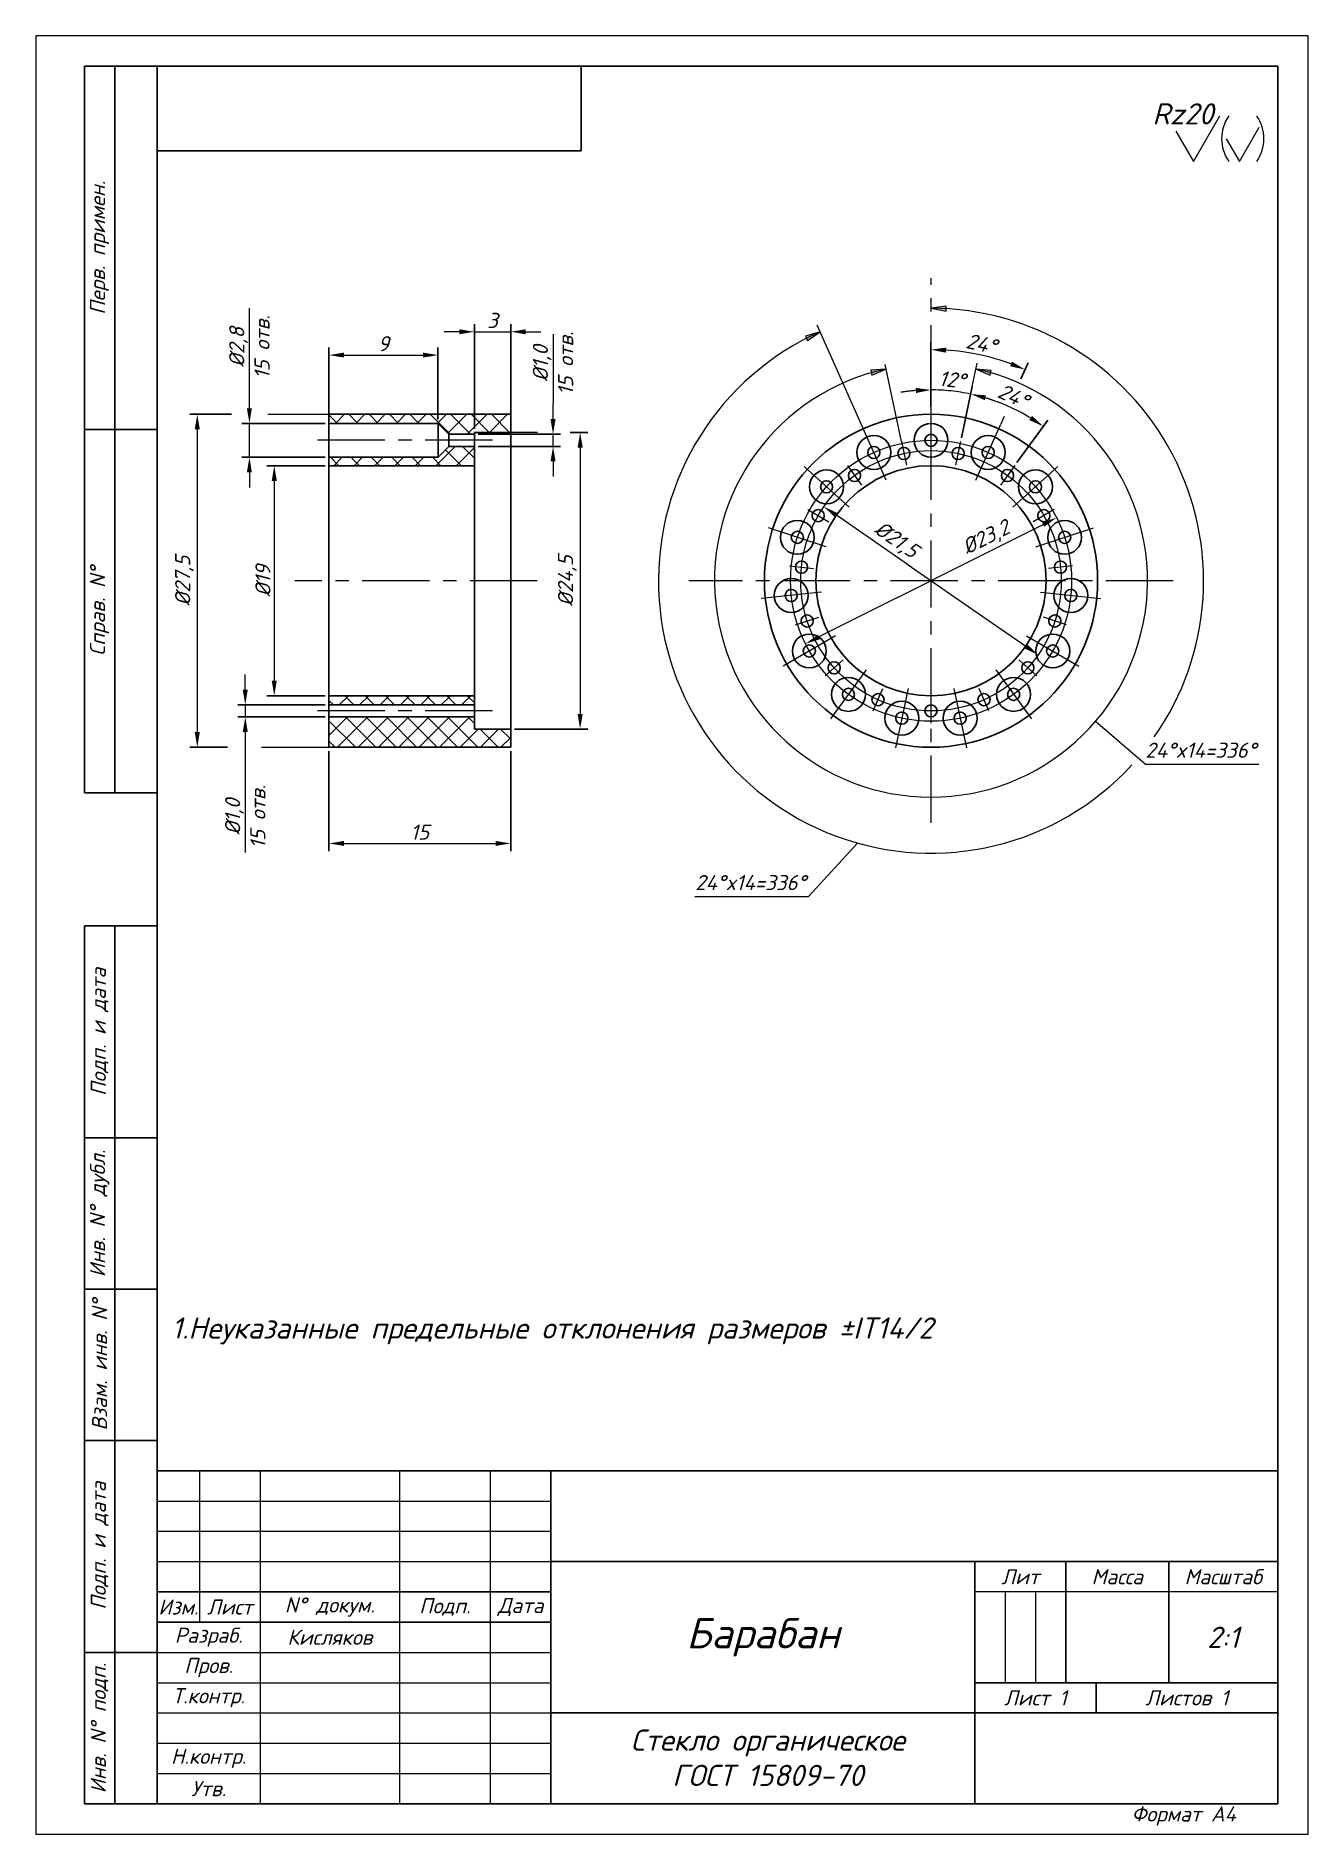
# Model space of a CAD drawing. Header units: millimetres. Extents: x 149 to 359, y -1 to 296.
import ezdxf

# ---------------------------------------------------------------- set-up
doc = ezdxf.new("R2010")
doc.units = ezdxf.units.MM
doc.linetypes.add('CENTER', pattern=[50.8, 31.75, -6.35, 6.35, -6.35])
doc.styles.add('Тип А', font='isocpeur.ttf', dxfattribs={"height": 1.8})
doc.styles.add('Тип А Наклон', font='isocpeur.ttf', dxfattribs={"oblique": 15, "height": 2.5})
doc.dimstyles.new('ISO-25', dxfattribs={"dimtxt": 5, "dimasz": 2.5, "dimexe": 1.25, "dimexo": 0.625, "dimtad": 1, "dimtxsty": 'Тип А Наклон', "dimcen": 2.5, "dimadec": 0, "dimazin": 0, "dimtfac": 1, "dimtmove": 0, "dimatfit": 3, "dimfxl": 1, "dimlwd": 15, "dimarcsym": 0})

# ---------------------------------------------------------------- blocks, each defined once
blk = doc.blocks.new('*D44')
at = {"color": 0, "linetype": 'Continuous', "lineweight": 15, "ltscale": 0.35}
for p, q in [((218.97, 247.33), (216.47, 247.33)), ((221.47, 247.33), (227.47, 247.33)), ((229.97, 247.33), (232.47, 247.33))]:
    blk.add_line(p, q, dxfattribs=at)
at = {"color": 0, "linetype": 'Continuous', "lineweight": -2, "ltscale": 0.35}
for p, q in [((221.47, 231.32), (221.47, 248.58)), ((227.47, 231.32), (227.47, 248.58))]:
    blk.add_line(p, q, dxfattribs=at)
at = {"color": 0, "linetype": 'Continuous', "lineweight": 15, "ltscale": 0.35}
for points in [[(218.97, 247.74), (218.97, 246.91), (221.47, 247.33)], [(229.97, 247.74), (229.97, 246.91), (227.47, 247.33)]]:
    blk.add_solid(points, dxfattribs=at)
at = {"layer": 'Defpoints', "color": 0, "linetype": 'Continuous', "lineweight": 15, "ltscale": 0.35}
for p in [(227.47, 247.33), (221.47, 230.7), (227.47, 230.7)]:
    blk.add_point(p, dxfattribs=at)
at = {"color": 0, "linetype": 'Continuous', "lineweight": 15, "ltscale": 0.35, "insert": (224.47, 249.2), "char_height": 2.5, "attachment_point": 5, "style": 'Тип А Наклон'}
blk.add_mtext('3', dxfattribs=at)
blk = doc.blocks.new('*D45')
at = {"color": 0, "linetype": 'Continuous', "lineweight": -2, "ltscale": 0.35}
for p, q in [((197.47, 232.82), (197.47, 244.72)), ((215.47, 232.82), (215.47, 244.72))]:
    blk.add_line(p, q, dxfattribs=at)
at = {"color": 0, "linetype": 'Continuous', "lineweight": 15, "ltscale": 0.35}
blk.add_line((199.97, 243.47), (212.97, 243.47), dxfattribs=at)
for points in [[(199.97, 243.89), (199.97, 243.06), (197.47, 243.47)], [(212.97, 243.89), (212.97, 243.06), (215.47, 243.47)]]:
    blk.add_solid(points, dxfattribs=at)
at = {"layer": 'Defpoints', "color": 0, "linetype": 'Continuous', "lineweight": 15, "ltscale": 0.35}
for p in [(215.47, 243.47), (197.47, 232.2), (215.47, 232.2)]:
    blk.add_point(p, dxfattribs=at)
at = {"color": 0, "linetype": 'Continuous', "lineweight": 15, "ltscale": 0.35, "insert": (206.47, 245.35), "char_height": 2.5, "attachment_point": 5, "style": 'Тип А Наклон'}
blk.add_mtext('9', dxfattribs=at)
blk = doc.blocks.new('*D46')
at = {"color": 0, "linetype": 'Continuous', "lineweight": -2, "ltscale": 0.35}
for p, q in [((237.29, 230.7), (240.19, 230.7)), ((228.1, 181.7), (240.19, 181.7))]:
    blk.add_line(p, q, dxfattribs=at)
at = {"color": 0, "linetype": 'Continuous', "lineweight": 15, "ltscale": 0.35}
blk.add_line((238.94, 228.2), (238.94, 184.2), dxfattribs=at)
for points in [[(238.52, 228.2), (239.36, 228.2), (238.94, 230.7)], [(238.52, 184.2), (239.36, 184.2), (238.94, 181.7)]]:
    blk.add_solid(points, dxfattribs=at)
at = {"layer": 'Defpoints', "color": 0, "linetype": 'Continuous', "lineweight": 15, "ltscale": 0.35}
for p in [(236.66, 230.7), (227.47, 181.7), (238.94, 181.7)]:
    blk.add_point(p, dxfattribs=at)
at = {"color": 0, "linetype": 'Continuous', "lineweight": 15, "ltscale": 0.35, "insert": (236.82, 206.2), "char_height": 2.5, "attachment_point": 5, "rotation": 90, "style": 'Тип А Наклон'}
blk.add_mtext('%%c24,5', dxfattribs=at)
blk = doc.blocks.new('*D47')
at = {"color": 0, "linetype": 'Continuous', "lineweight": -2, "ltscale": 0.35}
for p, q in [((196.85, 225.2), (187.19, 225.2)), ((196.85, 187.2), (187.19, 187.2))]:
    blk.add_line(p, q, dxfattribs=at)
at = {"color": 0, "linetype": 'Continuous', "lineweight": 15, "ltscale": 0.35}
blk.add_line((188.44, 222.7), (188.44, 189.7), dxfattribs=at)
for points in [[(188.02, 222.7), (188.86, 222.7), (188.44, 225.2)], [(188.02, 189.7), (188.86, 189.7), (188.44, 187.2)]]:
    blk.add_solid(points, dxfattribs=at)
at = {"layer": 'Defpoints', "color": 0, "linetype": 'Continuous', "lineweight": 15, "ltscale": 0.35}
for p in [(197.47, 225.2), (188.44, 187.2), (197.47, 187.2)]:
    blk.add_point(p, dxfattribs=at)
at = {"color": 0, "linetype": 'Continuous', "lineweight": 15, "ltscale": 0.35, "insert": (186.57, 206.2), "char_height": 2.5, "attachment_point": 5, "rotation": 90, "style": 'Тип А Наклон'}
blk.add_mtext('%%c19', dxfattribs=at)
blk = doc.blocks.new('*D48')
at = {"color": 0, "linetype": 'Continuous', "lineweight": -2, "ltscale": 0.35}
for p, q in [((181.38, 233.7), (174.48, 233.7)), ((180.73, 178.7), (174.48, 178.7))]:
    blk.add_line(p, q, dxfattribs=at)
at = {"color": 0, "linetype": 'Continuous', "lineweight": 15, "ltscale": 0.35}
blk.add_line((175.73, 231.2), (175.73, 181.2), dxfattribs=at)
for points in [[(175.31, 231.2), (176.15, 231.2), (175.73, 233.7)], [(175.31, 181.2), (176.15, 181.2), (175.73, 178.7)]]:
    blk.add_solid(points, dxfattribs=at)
at = {"layer": 'Defpoints', "color": 0, "linetype": 'Continuous', "lineweight": 15, "ltscale": 0.35}
for p in [(182, 233.7), (175.73, 178.7), (181.35, 178.7)]:
    blk.add_point(p, dxfattribs=at)
at = {"color": 0, "linetype": 'Continuous', "lineweight": 15, "ltscale": 0.35, "insert": (173.61, 206.2), "char_height": 2.5, "attachment_point": 5, "rotation": 90, "style": 'Тип А Наклон'}
blk.add_mtext('%%c27,5', dxfattribs=at)
blk = doc.blocks.new('*D49')
at = {"color": 0, "linetype": 'Continuous', "lineweight": 15, "ltscale": 0.35}
for p, q in [((184.34, 234.7), (184.34, 237.2)), ((184.34, 226.6), (184.34, 232.2)), ((184.34, 224.1), (184.34, 221.6))]:
    blk.add_line(p, q, dxfattribs=at)
at = {"color": 0, "linetype": 'Continuous', "lineweight": -2, "ltscale": 0.35}
for p, q in [((196.85, 232.2), (183.09, 232.2)), ((196.85, 226.6), (183.09, 226.6))]:
    blk.add_line(p, q, dxfattribs=at)
at = {"color": 0, "linetype": 'Continuous', "lineweight": 15, "ltscale": 0.35}
for points in [[(183.92, 234.7), (184.75, 234.7), (184.34, 232.2)], [(183.92, 224.1), (184.75, 224.1), (184.34, 226.6)]]:
    blk.add_solid(points, dxfattribs=at)
at = {"layer": 'Defpoints', "color": 0, "linetype": 'Continuous', "lineweight": 15, "ltscale": 0.35}
for p in [(184.34, 232.2), (197.47, 232.2), (197.47, 226.6)]:
    blk.add_point(p, dxfattribs=at)
blk = doc.blocks.new('*D50')
at = {"color": 0, "linetype": 'Continuous', "lineweight": 15, "ltscale": 0.35}
for p, q in [((183.65, 188.2), (183.65, 190.7)), ((183.65, 185.7), (183.65, 183.7)), ((183.65, 181.2), (183.65, 178.7))]:
    blk.add_line(p, q, dxfattribs=at)
at = {"color": 0, "linetype": 'Continuous', "lineweight": -2, "ltscale": 0.35}
for p, q in [((196.85, 185.7), (182.4, 185.7)), ((196.85, 183.7), (182.4, 183.7))]:
    blk.add_line(p, q, dxfattribs=at)
at = {"color": 0, "linetype": 'Continuous', "lineweight": 15, "ltscale": 0.35}
for points in [[(183.24, 188.2), (184.07, 188.2), (183.65, 185.7)], [(183.24, 181.2), (184.07, 181.2), (183.65, 183.7)]]:
    blk.add_solid(points, dxfattribs=at)
at = {"layer": 'Defpoints', "color": 0, "linetype": 'Continuous', "lineweight": 15, "ltscale": 0.35}
for p in [(197.47, 185.7), (183.65, 183.7), (197.47, 183.7)]:
    blk.add_point(p, dxfattribs=at)
blk = doc.blocks.new('*D51')
at = {"color": 0, "linetype": 'Continuous', "lineweight": 15, "ltscale": 0.35}
for p, q in [((234.46, 232.9), (234.46, 235.4)), ((234.46, 228.4), (234.46, 230.4)), ((234.46, 225.9), (234.46, 223.4))]:
    blk.add_line(p, q, dxfattribs=at)
at = {"color": 0, "linetype": 'Continuous', "lineweight": -2, "ltscale": 0.35}
for p, q in [((222.1, 230.4), (235.71, 230.4)), ((222.1, 228.4), (235.71, 228.4))]:
    blk.add_line(p, q, dxfattribs=at)
at = {"color": 0, "linetype": 'Continuous', "lineweight": 15, "ltscale": 0.35}
for points in [[(234.05, 232.9), (234.88, 232.9), (234.46, 230.4)], [(234.05, 225.9), (234.88, 225.9), (234.46, 228.4)]]:
    blk.add_solid(points, dxfattribs=at)
at = {"layer": 'Defpoints', "color": 0, "linetype": 'Continuous', "lineweight": 15, "ltscale": 0.35}
for p in [(221.47, 230.4), (234.46, 230.4), (221.47, 228.4)]:
    blk.add_point(p, dxfattribs=at)
blk = doc.blocks.new('*D52')
at = {"color": 0, "linetype": 'CENTER', "lineweight": -2, "ltscale": 0.35}
for p, q in [((296.86, 235.02), (296.86, 238.97)), ((301.88, 229.8), (303.68, 238.26))]:
    blk.add_line(p, q, dxfattribs=at)
at = {"color": 0, "linetype": 'CENTER', "lineweight": 15, "ltscale": 0.35}
for start, end in [(94.5449, 99.0898), (78, 90), (68.9102, 73.4551)]:
    blk.add_arc((296.86, 206.2), 31.52, start, end, dxfattribs=at)
for points in [[(294.35, 238.04), (294.38, 237.21), (296.86, 237.72)], [(305.74, 236.02), (305.94, 236.82), (303.42, 237.04)]]:
    blk.add_solid(points, dxfattribs=at)
at = {"layer": 'Defpoints', "color": 0, "linetype": 'CENTER', "lineweight": 15, "ltscale": 0.35}
for p in [(301.25, 237.42), (296.86, 234.4), (301.75, 229.19), (296.86, 224.4), (300.92, 225.27)]:
    blk.add_point(p, dxfattribs=at)
at = {"color": 0, "linetype": 'CENTER', "lineweight": 15, "ltscale": 0.35, "insert": (300.35, 239.42), "char_height": 2.5, "attachment_point": 5, "rotation": 354, "style": 'Тип А Наклон'}
blk.add_mtext('12°', dxfattribs=at)
blk = doc.blocks.new('*D53')
at = {"color": 0, "linetype": 'Continuous', "lineweight": -2, "ltscale": 0.35}
for p, q in [((301.88, 229.8), (303.68, 238.26)), ((311.04, 225.72), (316.13, 232.71))]:
    blk.add_line(p, q, dxfattribs=at)
at = {"color": 0, "linetype": 'Continuous', "lineweight": 15, "ltscale": 0.35}
blk.add_arc((296.86, 206.2), 31.52, 58.5449, 73.4551, dxfattribs=at)
for points in [[(305.74, 236.02), (305.94, 236.82), (303.42, 237.04)], [(313.54, 233.44), (313.08, 232.75), (315.39, 231.7)]]:
    blk.add_solid(points, dxfattribs=at)
at = {"layer": 'Defpoints', "color": 0, "linetype": 'Continuous', "lineweight": 15, "ltscale": 0.35}
for p in [(311.66, 234.03), (301.75, 229.19), (300.92, 225.27), (310.68, 225.21), (308.32, 221.98)]:
    blk.add_point(p, dxfattribs=at)
at = {"color": 0, "linetype": 'Continuous', "lineweight": 15, "ltscale": 0.35, "insert": (310.45, 236.71), "char_height": 2.5, "attachment_point": 5, "rotation": 336, "style": 'Тип А Наклон'}
blk.add_mtext('24°', dxfattribs=at)
blk = doc.blocks.new('*D54')
at = {"color": 0, "linetype": 'Continuous', "lineweight": -2, "ltscale": 0.35}
for p, q in [((296.86, 235.02), (296.86, 245.62)), ((311.7, 239.53), (312.9, 242.21))]:
    blk.add_line(p, q, dxfattribs=at)
at = {"color": 0, "linetype": 'Continuous', "lineweight": 15, "ltscale": 0.35}
blk.add_arc((296.86, 206.2), 38.17, 69.7532, 86.2468, dxfattribs=at)
for points in [[(299.35, 243.87), (299.38, 244.71), (296.86, 244.37)], [(310.23, 242.4), (309.92, 241.63), (312.39, 241.07)]]:
    blk.add_solid(points, dxfattribs=at)
at = {"layer": 'Defpoints', "color": 0, "linetype": 'Continuous', "lineweight": 15, "ltscale": 0.35}
for p in [(307.38, 242.89), (311.45, 238.96), (296.86, 234.4), (308.33, 231.96), (296.86, 224.4)]:
    blk.add_point(p, dxfattribs=at)
at = {"color": 0, "linetype": 'Continuous', "lineweight": 15, "ltscale": 0.35, "insert": (305.19, 245.37), "char_height": 2.5, "attachment_point": 5, "rotation": 348, "style": 'Тип А Наклон'}
blk.add_mtext('24°', dxfattribs=at)
blk = doc.blocks.new('*D59')
at = {"color": 0, "linetype": 'Continuous', "lineweight": 15, "ltscale": 0.35}
blk.add_line((302.61, 209.09), (315.36, 215.49), dxfattribs=at)
blk.add_solid([(315.17, 215.86), (315.55, 215.12), (317.6, 216.61)], dxfattribs=at)
at = {"layer": 'Defpoints', "color": 0, "linetype": 'Continuous', "lineweight": 15, "ltscale": 0.35}
for p in [(317.6, 216.61), (276.13, 195.79)]:
    blk.add_point(p, dxfattribs=at)
at = {"color": 0, "linetype": 'Continuous', "lineweight": 15, "ltscale": 0.35, "insert": (306.03, 213.18), "char_height": 2.5, "attachment_point": 5, "rotation": 26.6617, "style": 'Тип А Наклон'}
blk.add_mtext('%%c23,2', dxfattribs=at)
blk = doc.blocks.new('*D60')
at = {"color": 0, "linetype": 'Continuous', "lineweight": 15, "ltscale": 0.35}
blk.add_line((291.42, 203.47), (278.36, 196.91), dxfattribs=at)
blk.add_solid([(278.18, 197.28), (278.55, 196.54), (276.13, 195.79)], dxfattribs=at)
at = {"layer": 'Defpoints', "color": 0, "linetype": 'Continuous', "lineweight": 15, "ltscale": 0.35}
for p in [(317.6, 216.61), (276.13, 195.79)]:
    blk.add_point(p, dxfattribs=at)
blk = doc.blocks.new('*D61')
at = {"color": 0, "linetype": 'Continuous', "lineweight": 15, "ltscale": 0.35}
blk.add_line((293.67, 208.41), (281.24, 217.01), dxfattribs=at)
blk.add_solid([(281.48, 217.35), (281, 216.67), (279.18, 218.43)], dxfattribs=at)
at = {"layer": 'Defpoints', "color": 0, "linetype": 'Continuous', "lineweight": 15, "ltscale": 0.35}
for p in [(279.18, 218.43), (314.54, 193.96)]:
    blk.add_point(p, dxfattribs=at)
at = {"color": 0, "linetype": 'Continuous', "lineweight": 15, "ltscale": 0.35, "insert": (291.06, 212.8), "char_height": 2.5, "attachment_point": 5, "rotation": 325.3128, "style": 'Тип А Наклон'}
blk.add_mtext('%%c21,5', dxfattribs=at)
blk = doc.blocks.new('*D62')
at = {"color": 0, "linetype": 'Continuous', "lineweight": 15, "ltscale": 0.35}
blk.add_line((301.53, 202.97), (312.49, 195.39), dxfattribs=at)
blk.add_solid([(312.72, 195.73), (312.25, 195.04), (314.54, 193.96)], dxfattribs=at)
at = {"layer": 'Defpoints', "color": 0, "linetype": 'Continuous', "lineweight": 15, "ltscale": 0.35}
for p in [(279.18, 218.43), (314.54, 193.96)]:
    blk.add_point(p, dxfattribs=at)
blk = doc.blocks.new('*D63')
at = {"color": 0, "linetype": 'Continuous', "lineweight": -2, "ltscale": 0.35}
for p, q in [((197.47, 178.07), (197.47, 161.56)), ((227.47, 178.07), (227.47, 161.56))]:
    blk.add_line(p, q, dxfattribs=at)
at = {"color": 0, "linetype": 'Continuous', "lineweight": 15, "ltscale": 0.35}
blk.add_line((199.97, 162.81), (224.97, 162.81), dxfattribs=at)
for points in [[(199.97, 163.22), (199.97, 162.39), (197.47, 162.81)], [(224.97, 163.22), (224.97, 162.39), (227.47, 162.81)]]:
    blk.add_solid(points, dxfattribs=at)
at = {"layer": 'Defpoints', "color": 0, "linetype": 'Continuous', "lineweight": 15, "ltscale": 0.35}
for p in [(197.47, 178.7), (227.47, 178.7), (227.47, 162.81)]:
    blk.add_point(p, dxfattribs=at)
at = {"color": 0, "linetype": 'Continuous', "lineweight": 15, "ltscale": 0.35, "insert": (212.47, 164.68), "char_height": 2.5, "attachment_point": 5, "style": 'Тип А Наклон'}
blk.add_mtext('15', dxfattribs=at)

msp = doc.modelspace()

# ---------------------------------------------------------------- hatches: boundary and pattern name
at = {"linetype": 'Continuous', "lineweight": 15, "ltscale": 0.35}
h = msp.add_hatch(color=256, dxfattribs=at)
h.paths.add_polyline_path([(299.362, 251.13, 0.0138917), (296.863, 251.199), (299.348, 250.702)])
h.paths.add_polyline_path([(299.375, 251.535), (296.863, 251.199, -0.0138917), (299.362, 251.13)])
h.paths.add_polyline_path([(278.56, 247.309), (276.119, 246.625), (276.305, 246.229, -0.0138921)])
h.paths.add_polyline_path([(278.56, 247.309, 0.0138921), (276.305, 246.229), (276.473, 245.871)])
h = msp.add_hatch(color=256, dxfattribs=at)
h.paths.add_polyline_path([(289.431, 241.161, 0.0174914), (287.006, 240.556), (287.108, 240.149)])
h.paths.add_polyline_path([(289.431, 241.161), (286.905, 240.957), (287.006, 240.556, -0.0174914)])
h.paths.add_polyline_path([(304.294, 241.161), (306.614, 240.141), (306.72, 240.556, 0.0174915)])
h.paths.add_polyline_path([(306.82, 240.949), (304.294, 241.161, -0.0174915), (306.72, 240.556)])
h = msp.add_hatch(dxfattribs=at)
h.set_pattern_fill('ANSI37', color=256, scale=0.75, style=0)
h.paths.add_polyline_path([(221.473, 228.399), (217.271, 228.397), (215.473, 226.599), (197.473, 226.599), (197.473, 225.199), (221.473, 225.199)])
h.paths.add_polyline_path([(227.473, 233.699), (197.473, 233.699), (197.473, 232.199), (215.473, 232.199), (217.273, 230.399), (221.473, 230.399), (221.473, 230.699), (227.473, 230.699)])
h.paths.add_polyline_path([(221.473, 183.699), (197.473, 183.699), (197.473, 178.699), (227.473, 178.699), (227.473, 181.699), (221.473, 181.699)])
h.paths.add_polyline_path([(221.473, 187.199), (197.473, 187.199), (197.473, 185.699), (221.473, 185.699)])

# ---------------------------------------------------------------- linework, layer by layer
at = {"lineweight": 15}
for p, q in [((149.102, 296.186), (149.102, -0.814)), ((359.102, 296.186), (149.102, 296.186)), ((359.102, -0.814), (359.102, 296.186)), ((176.102, 59.186), (176.102, 34.186)), ((186.102, 59.186), (186.102, 4.186)), ((209.102, 59.186), (209.102, 4.186)), ((224.102, 59.186), (224.102, 4.186)), ((169.102, 54.186), (234.102, 54.186)), ((169.102, 49.186), (234.102, 49.186)), ((169.102, 44.186), (234.102, 44.186)), ((354.102, 39.186), (304.102, 39.186)), ((169.102, 29.186), (234.102, 29.186)), ((169.102, 24.186), (234.102, 24.186)), ((169.102, 19.186), (234.102, 19.186)), ((169.102, 14.186), (234.102, 14.186)), ((169.102, 9.186), (234.102, 9.186)), ((149.102, -0.814), (359.102, -0.814))]:
    msp.add_line(p, q, dxfattribs=at)
at = {"lineweight": 30}
for p, q in [((157.102, 291.186), (169.102, 291.186)), ((157.102, 291.186), (157.102, 231.186)), ((162.102, 171.186), (162.102, 291.186)), ((169.102, 291.186), (354.102, 291.186)), ((169.102, 291.186), (169.102, 4.186)), ((239.102, 277.186), (239.102, 291.186)), ((239.102, 277.186), (239.102, 291.186)), ((354.102, 291.186), (354.102, 4.186)), ((169.102, 277.186), (239.102, 277.186)), ((169.102, 277.186), (239.102, 277.186)), ((157.102, 231.186), (157.102, 171.186)), ((157.102, 231.186), (169.102, 231.186)), ((157.102, 171.186), (169.102, 171.186)), ((157.102, 114.186), (157.102, 149.186)), ((157.102, 149.186), (169.102, 149.186)), ((162.102, 4.186), (162.102, 149.186)), ((157.102, 89.186), (157.102, 114.186)), ((157.102, 114.186), (169.102, 114.186)), ((157.102, 64.186), (157.102, 89.186)), ((157.102, 89.186), (169.102, 89.186)), ((157.102, 29.186), (157.102, 64.186)), ((157.102, 64.186), (169.102, 64.186)), ((354.102, 59.186), (169.102, 59.186)), ((234.102, 59.186), (234.102, 4.186)), ((354.102, 44.186), (234.102, 44.186)), ((354.102, 44.186), (234.102, 44.186)), ((304.102, 44.186), (304.102, 4.186)), ((319.102, 44.186), (319.102, 24.186)), ((336.102, 44.186), (336.102, 24.186)), ((169.102, 39.186), (234.102, 39.186)), ((169.102, 34.186), (234.102, 34.186)), ((157.102, 4.186), (157.102, 29.186)), ((157.102, 29.186), (169.102, 29.186)), ((354.102, 24.186), (304.102, 24.186)), ((324.102, 19.186), (324.102, 24.186)), ((304.102, 19.186), (234.102, 19.186)), ((354.102, 19.186), (304.102, 19.186)), ((162.102, 4.186), (157.102, 4.186)), ((169.102, 4.186), (162.102, 4.186)), ((169.102, 4.186), (354.102, 4.186))]:
    msp.add_line(p, q, dxfattribs=at)
at = {"lineweight": 15, "ltscale": 0.35}
for p, q in [((340.204, 275.47), (344.524, 282.97)), ((337.265, 280.47), (340.204, 275.47)), ((345.601, 279.22), (347.804, 275.47)), ((347.804, 275.47), (351.044, 281.095)), ((309.102, 39.186), (309.102, 24.186)), ((314.102, 39.186), (314.102, 24.186))]:
    msp.add_line(p, q, dxfattribs=at)
at = {"linetype": 'CENTER', "lineweight": 15, "ltscale": 0.35}
for p, q in [((296.863, 166.199), (296.863, 256.199)), ((224.473, 229.399), (193.473, 229.399)), ((231.863, 206.199), (191.863, 206.199)), ((336.863, 206.199), (256.863, 206.199)), ((224.473, 184.699), (193.473, 184.699))]:
    msp.add_line(p, q, dxfattribs=at)
at = {"linetype": 'Continuous', "lineweight": 15, "ltscale": 0.35}
for p, q in [((184.335, 237.199), (184.335, 251.199)), ((299.375, 251.535), (296.863, 251.199)), ((296.863, 251.199), (299.348, 250.702)), ((299.348, 250.702), (299.375, 251.535)), ((234.462, 246.92), (234.462, 235.399)), ((278.56, 247.309), (276.119, 246.625)), ((276.119, 246.625), (276.473, 245.871)), ((276.473, 245.871), (278.56, 247.309)), ((289.46, 222.826), (278.072, 248.405)), ((289.431, 241.161), (286.905, 240.957)), ((286.905, 240.957), (287.108, 240.149)), ((287.108, 240.149), (289.431, 241.161)), ((291.977, 229.186), (289.274, 241.902)), ((303.677, 238.258), (304.502, 242.139)), ((304.294, 241.161), (306.614, 240.141)), ((306.82, 240.949), (304.294, 241.161)), ((306.614, 240.141), (306.82, 240.949)), ((187.38, 233.699), (197.473, 233.699)), ((296.863, 224.399), (296.863, 234.399)), ((304.265, 222.826), (308.333, 231.961)), ((308.941, 233.327), (308.333, 231.961)), ((231.895, 230.699), (227.473, 230.699)), ((291.977, 229.186), (292.809, 225.273)), ((301.749, 229.186), (300.917, 225.273)), ((283.338, 218.377), (275.906, 225.069)), ((283.05, 225.211), (285.401, 221.975)), ((310.676, 225.211), (308.325, 221.975)), ((310.388, 218.377), (317.82, 225.069)), ((276.511, 217.949), (279.975, 215.949)), ((317.214, 217.949), (313.75, 215.949)), ((279.554, 211.823), (270.043, 214.914)), ((314.172, 211.823), (323.683, 214.914)), ((273.492, 208.656), (277.47, 208.238)), ((291.421, 203.467), (302.61, 209.085)), ((292.902, 208.941), (301.532, 202.968)), ((320.234, 208.656), (316.256, 208.238)), ((278.763, 204.297), (268.817, 203.252)), ((314.963, 204.297), (324.908, 203.252)), ((274.513, 198.937), (278.317, 200.173)), ((319.213, 198.937), (315.408, 200.173)), ((281.101, 197.099), (272.441, 192.099)), ((312.624, 197.099), (321.285, 192.099)), ((279.399, 190.475), (282.372, 193.151)), ((314.327, 190.475), (311.354, 193.151)), ((286.165, 191.475), (280.287, 183.385)), ((307.561, 191.475), (313.438, 183.385)), ((287.305, 184.731), (288.931, 188.385)), ((293.079, 188.397), (291, 178.616)), ((300.647, 188.397), (302.726, 178.616)), ((306.421, 184.731), (304.794, 188.385)), ((296.863, 182.699), (296.863, 186.699)), ((332.207, 175.902), (324, 182.937)), ((183.653, 178.699), (183.653, 161.294)), ((186.319, 178.699), (197.473, 178.699)), ((332.207, 175.902), (350.959, 175.902)), ((276.64, 154.041), (284.712, 162.871)), ((257.889, 154.041), (276.64, 154.041))]:
    msp.add_line(p, q, dxfattribs=at)
at = {"linetype": 'Continuous', "lineweight": 30, "ltscale": 0.35}
for p, q in [((227.473, 233.699), (197.473, 233.699)), ((197.473, 233.699), (197.473, 178.699)), ((197.473, 232.199), (215.473, 232.199)), ((215.473, 232.199), (215.473, 226.599)), ((215.473, 232.199), (217.273, 230.399)), ((227.473, 178.699), (227.473, 233.699)), ((221.473, 230.399), (217.273, 230.399)), ((217.273, 230.399), (217.273, 228.397)), ((227.473, 230.699), (221.473, 230.699)), ((221.473, 230.699), (221.473, 181.699)), ((197.473, 226.599), (215.473, 226.599)), ((215.473, 226.599), (217.271, 228.397)), ((221.473, 228.399), (217.271, 228.397)), ((221.473, 225.199), (197.473, 225.199)), ((221.473, 187.199), (197.473, 187.199)), ((221.473, 185.699), (197.473, 185.699)), ((221.473, 183.699), (197.473, 183.699)), ((221.473, 181.699), (227.473, 181.699)), ((197.473, 178.699), (227.473, 178.699))]:
    msp.add_line(p, q, dxfattribs=at)
for centre, radius in [((296.863, 206.199), 27.5), ((296.863, 229.399), 2.8), ((287.427, 227.394), 2.8), ((296.863, 229.399), 1), ((306.299, 227.394), 2.8), ((287.427, 227.394), 1), ((292.393, 227.229), 1), ((301.333, 227.229), 1), ((306.299, 227.394), 1), ((279.622, 221.723), 2.8), ((296.863, 206.199), 19), ((284.225, 223.593), 1), ((309.5, 223.593), 1), ((314.104, 221.723), 2.8), ((279.622, 221.723), 1), ((314.104, 221.723), 1), ((278.243, 216.949), 1), ((315.482, 216.949), 1), ((274.798, 213.369), 2.8), ((274.798, 213.369), 1), ((318.927, 213.369), 2.8), ((318.927, 213.369), 1), ((275.481, 208.447), 1), ((318.245, 208.447), 1), ((273.79, 203.774), 2.8), ((319.936, 203.774), 2.8), ((273.79, 203.774), 1), ((319.936, 203.774), 1), ((276.415, 199.555), 1), ((317.311, 199.555), 1), ((276.771, 194.599), 2.8), ((316.955, 194.599), 2.8), ((276.771, 194.599), 1), ((316.955, 194.599), 1), ((280.885, 191.813), 1), ((283.226, 187.43), 2.8), ((310.499, 187.43), 2.8), ((312.84, 191.813), 1), ((283.226, 187.43), 1), ((288.118, 186.558), 1), ((305.608, 186.558), 1), ((310.499, 187.43), 1), ((292.039, 183.506), 2.8), ((292.039, 183.506), 1), ((296.863, 184.699), 1), ((301.686, 183.506), 2.8), ((301.686, 183.506), 1)]:
    msp.add_circle(centre, radius, dxfattribs=at)
at = {"linetype": 'Continuous', "lineweight": 15, "ltscale": 0.35}
for radius in [23.2, 21.5]:
    msp.add_circle((296.863, 206.199), radius, dxfattribs=at)
at = {"lineweight": 15, "ltscale": 0.35}
for centre, start, end in [((351.473, 279.22), 145.57315, 214.42685), ((345.182, 279.22), 325.57315, 34.42685)]:
    msp.add_arc(centre, 6.633, start, end, dxfattribs=at)
at = {"linetype": 'Continuous', "lineweight": 15, "ltscale": 0.35}
for radius, start, end in [(45, 325.01131, 90), (45, 114, 317.47461), (35.743, 102, 78)]:
    msp.add_arc((296.863, 206.199), radius, start, end, dxfattribs=at)

# ---------------------------------------------------------------- texts
at = {"lineweight": 15, "ltscale": 0.35, "char_height": 3.5, "style": 'Тип А Наклон'}
for s, insert, width, attachment_point in [('Rz20', (338.434, 283.317), 6.54013, 5), ('1.Неуказанные предельные отклонения размеров %%PIT14/2', (171.467, 84.521), 133.75046, 1)]:
    msp.add_mtext(s, dxfattribs=dict(at, insert=insert, width=width, attachment_point=attachment_point))
at = {"lineweight": 18, "char_height": 2.5, "attachment_point": 5, "rotation": 90, "style": 'Тип А Наклон'}
for s, insert, width in [('{\\fISOCPEUR|b0|i0|c204|p34;Перв. примен.}', (159.602, 261.186), 60), ('{\\fISOCPEUR|b0|i0|c204|p34;Справ.\\fISOCPEUR|b0|i0|c0|p34; N%%D}', (159.602, 201.186), 60), ('{\\fISOCPEUR|b0|i0|c204|p34;Подп. и дата}', (159.602, 131.686), 35), ('{\\fISOCPEUR|b0|i0|c204|p34;Инв. \\fISOCPEUR|b0|i0|c0|p34;N%%D\\fISOCPEUR|b0|i0|c204|p34; дубл.}', (159.602, 101.686), 25), ('{\\fISOCPEUR|b0|i0|c204|p34;Взам. инв. \\fISOCPEUR|b0|i0|c0|p34;N%%D}', (159.602, 76.686), 25), ('{\\fISOCPEUR|b0|i0|c204|p34;Подп. и дата}', (159.602, 46.817), 34.73809), ('{\\fISOCPEUR|b0|i0|c204|p34;Инв. \\fISOCPEUR|b0|i0|c0|p34;N%%D\\fISOCPEUR|b0|i0|c204|p34; подп.}', (159.602, 16.686), 25)]:
    msp.add_mtext(s, dxfattribs=dict(at, insert=insert, width=width))
at = {"linetype": 'Continuous', "lineweight": 15, "ltscale": 0.35, "char_height": 2.5, "width": 12.30595, "attachment_point": 5, "rotation": 90, "style": 'Тип А Наклон'}
for s, insert in [('%%C2,8\\P15 отв.', (184.335, 244.797)), ('%%C1,0\\P15 отв.', (234.462, 242.111)), ('%%C1,0\\P15 отв.', (183.653, 167.212))]:
    msp.add_mtext(s, dxfattribs=dict(at, insert=insert))
at = {"linetype": 'Continuous', "lineweight": 15, "ltscale": 0.35, "char_height": 2.5, "width": 32.31034, "attachment_point": 1, "style": 'Тип А Наклон'}
for insert in [(332.254, 179.454), (257.935, 157.592)]:
    msp.add_mtext('24%%Dx14=336%%D', dxfattribs=dict(at, insert=insert))
at = {"lineweight": 18, "char_height": 2.5, "attachment_point": 5, "style": 'Тип А Наклон'}
for s, insert, width in [('{\\fISOCPEUR|b0|i0|c204|p34;Лит}', (311.602, 41.686), 15), ('{\\fISOCPEUR|b0|i0|c204|p34;Масса}', (327.602, 41.686), 17), ('{\\fISOCPEUR|b0|i0|c204|p34;Масштаб}', (345.102, 41.686), 18), ('{\\fISOCPEUR|b0|i0|c204|p34;Изм.}', (172.602, 36.686), 7), ('{\\fISOCPEUR|b0|i0|c204|p34;Лист}', (181.102, 36.686), 10), ('{\\fISOCPEUR|b0|i0|c0|p34;N%%D\\fISOCPEUR|b0|i0|c204|p34; докум.}', (197.602, 36.686), 23), ('{\\fISOCPEUR|b0|i0|c204|p34;Подп}.', (216.602, 36.686), 15), ('{\\fISOCPEUR|b0|i0|c204|p34;Дата}', (229.102, 36.686), 10), ('{\\fISOCPEUR|b0|i0|c204|p34;Разраб.}', (177.602, 31.686), 17), ('{\\fISOCPEUR|b0|i0|c204|p34;Пров.}', (177.602, 26.686), 17), ('{\\fISOCPEUR|b0|i0|c204|p34;Т}.{\\fISOCPEUR|b0|i0|c204|p34;контр.}', (177.602, 21.686), 17), ('Лист 1', (314.102, 21.686), 20), ('Листов 1', (339.102, 21.686), 30), ('{\\fISOCPEUR|b0|i0|c204|p34;Н.контр.}', (177.602, 11.686), 17), ('{\\fISOCPEUR|b0|i0|c204|p34;Утв.}', (177.602, 6.686), 17), ('{\\fISOCPEUR|b0|i0|c204|p34;Формат А4}', (338.575, 2.162), 31.05491)]:
    msp.add_mtext(s, dxfattribs=dict(at, insert=insert, width=width))
at = {"linetype": 'ByBlock', "lineweight": 15, "ltscale": 0.35, "attachment_point": 5}
for s, insert, char_height, width, style in [('Кисляков', (197.602, 31.686), 2.5, 23, 'Тип А Наклон'), ('Барабан', (269.102, 31.686), 5, 70, 'Тип А Наклон'), ('{\\fISOCPEUR|b0|i1|c204|p34;2:1}', (345.102, 31.686), 3.5, 18, 'Тип А'), ('Стекло органическое\\PГОСТ 15809-70', (269.916, 11.791), 3.5, 70, 'Тип А Наклон')]:
    msp.add_mtext(s, dxfattribs=dict(at, insert=insert, char_height=char_height, width=width, style=style))

# ---------------------------------------------------------------- dimensions: what is measured, and where the dimension line sits
at = {"linetype": 'Continuous', "lineweight": 15, "ltscale": 0.35}
dim = msp.add_linear_dim(base=(227.473, 247.327), p1=(221.473, 230.699), p2=(227.473, 230.699), text='3', dimstyle='ISO-25', dxfattribs=at)
dim.commit()
dim.dimension.update_dxf_attribs({"geometry": '*D44', "text_midpoint": (224.473, 247.327), "dimtype": 160})
for base, p1, p2, text, picture, middle in [((215.473, 243.472), (197.473, 232.199), (215.473, 232.199), '9', '*D45', (206.473, 245.347)), ((227.473, 162.808), (197.473, 178.699), (227.473, 178.699), '15', '*D63', (212.473, 164.683))]:
    dim = msp.add_linear_dim(base=base, p1=p1, p2=p2, text=text, dimstyle='ISO-25', dxfattribs=at)
    dim.commit()
    dim.dimension.update_dxf_attribs({"geometry": picture, "text_midpoint": middle})
for base, line1, line2, picture, middle in [((307.384, 242.892), ((311.447, 238.956), (308.333, 231.961)), ((296.863, 224.399), (296.863, 234.399)), '*D54', (305.189, 245.371)), ((311.663, 234.034), ((301.749, 229.186), (300.917, 225.273)), ((310.676, 225.211), (308.325, 221.975)), '*D53', (310.448, 236.712))]:
    dim = msp.add_angular_dim_2l(base=base, line1=line1, line2=line2, dimstyle='ISO-25', dxfattribs=at)
    dim.commit()
    dim.dimension.update_dxf_attribs({"geometry": picture, "text_midpoint": middle})
at = {"linetype": 'CENTER', "lineweight": 15, "ltscale": 0.35}
dim = msp.add_angular_dim_2l(base=(301.25, 237.417), line1=((301.749, 229.186), (300.917, 225.273)), line2=((296.863, 224.399), (296.863, 234.399)), dimstyle='ISO-25', dxfattribs=at)
dim.commit()
dim.dimension.update_dxf_attribs({"geometry": '*D52', "text_midpoint": (300.354, 239.416)})
at = {"linetype": 'Continuous', "lineweight": 15, "ltscale": 0.35}
for base, p1, p2, text, picture, middle in [((184.335, 232.199), (197.473, 226.599), (197.473, 232.199), ' ', '*D49', (184.335, 229.399)), ((234.462, 230.399), (221.473, 228.399), (221.473, 230.399), ' ', '*D51', (234.462, 229.399)), ((175.731, 178.699), (182.004, 233.699), (181.351, 178.699), '%%c27,5', '*D48', (173.606, 206.199)), ((188.44, 187.199), (197.473, 225.199), (197.473, 187.199), '%%c19', '*D47', (186.565, 206.199)), ((183.653, 183.699), (197.473, 185.699), (197.473, 183.699), ' ', '*D50', (183.653, 184.699))]:
    dim = msp.add_linear_dim(base=base, p1=p1, p2=p2, angle=90, text=text, dimstyle='ISO-25', dxfattribs=at)
    dim.commit()
    dim.dimension.update_dxf_attribs({"geometry": picture, "text_midpoint": middle})
dim = msp.add_linear_dim(base=(238.94, 181.699), p1=(236.662, 230.699), p2=(227.473, 181.699), angle=90, text='%%c24,5', dimstyle='ISO-25', dxfattribs=at)
dim.commit()
dim.dimension.update_dxf_attribs({"geometry": '*D46', "text_midpoint": (238.94, 206.199), "dimtype": 160})
for p1, p2, text, picture, middle in [((314.542, 193.964), (279.184, 218.435), '%%c21,5', '*D61', (289.851, 211.052)), ((279.184, 218.435), (314.542, 193.964), ' ', '*D62', (301.532, 202.968)), ((276.13, 195.789), (317.596, 216.61), '%%c23,2', '*D59', (306.987, 211.283)), ((317.596, 216.61), (276.13, 195.789), ' ', '*D60', (291.421, 203.467))]:
    dim = msp.add_diameter_dim_2p(p1=p1, p2=p2, text=text, dimstyle='ISO-25', dxfattribs=at)
    dim.commit()
    dim.dimension.update_dxf_attribs({"geometry": picture, "text_midpoint": middle, "dimtype": 163})

doc.saveas('drawing.dxf')
